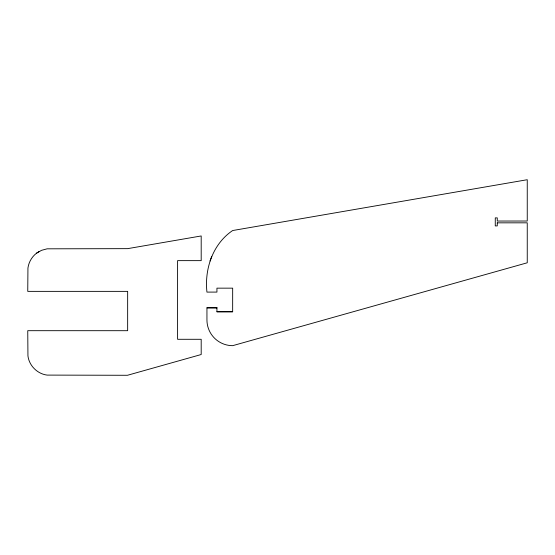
<?xml version="1.0" encoding="UTF-8"?>
<svg xmlns="http://www.w3.org/2000/svg" width="555" height="555" viewBox="0 0 555 555"><rect width="100%" height="100%" fill="white"/><g stroke="black" fill="none" stroke-linecap="round" stroke-linejoin="round"><path stroke-width="0.83" d="M206.946 307.824L216.929 307.838L206.946 307.824L206.946 319.937A25.731 25.731 0 0 0 232.67 345.668L527.25 262.779L527.25 222.826L497.266 222.839M497.28 222.826L497.266 225.906L495.268 225.906L495.282 217.893L497.28 217.893L497.266 221.043L527.25 221.022L527.25 179.716L232.656 230.533C212.794 243.888 204.393 268.939 206.939 292.103L216.936 292.09L216.936 288.156L232.67 288.156L232.656 311.771L216.929 311.771L216.936 307.824M210.012 260.989L211.712 256.472M216.929 311.771L232.67 311.75M36.47 253.233C31.85 256.826 28.728 262.217 27.944 268.016L27.75 291.368L127.65 291.368L127.65 330.697L27.75 330.69L27.944 355.901C29.117 365.662 37.372 373.917 47.14 375.097L127.449 375.284L201.194 354.527L201.194 339.292L177.593 339.292L177.593 299.964L177.593 260.635L201.194 260.642L201.194 235.958L127.65 248.647L47.133 248.82L41.514 250.333L36.47 253.233L38.899 251.623"/></g></svg>
